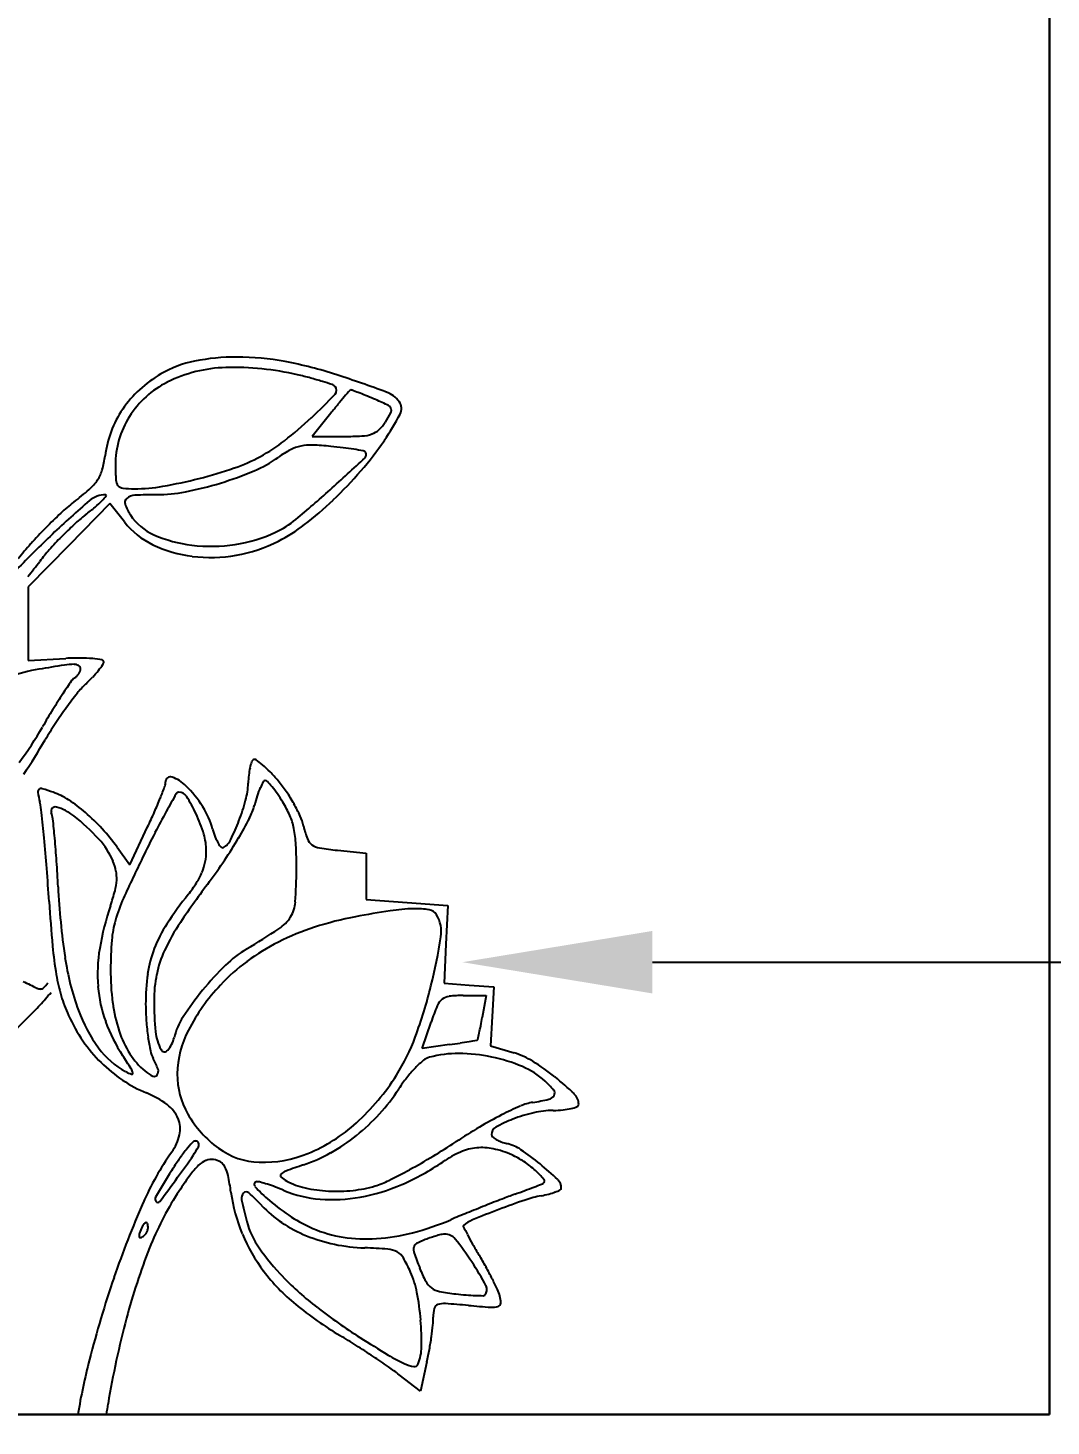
# Model space of a CAD drawing. Header units: millimetres. Extents: x 56222 to 3066687, y -650199 to -121287.
# Drawn here: x 140395.59 to 140406.35, y -185787.12 to -185772.4 of the extents above; entities that cross this region are included whole.
import ezdxf
from ezdxf import colors
from ezdxf.entities.mleader import LeaderData, LeaderLine
from ezdxf.math import Vec2, Vec3

# ---------------------------------------------------------------- set-up
doc = ezdxf.new("R2010")
doc.units = ezdxf.units.MM
doc.header["$MEASUREMENT"] = 0
doc.header["$PDMODE"] = 35
doc.linetypes.add('DASHED', pattern=[0.75, 0.5, -0.25])
doc.layers.get('Defpoints').update_dxf_attribs({"color": 220})
for name, color, linetype, lineweight in [('$TD_AUDIT_GENERATED_(A0BDF17)', 32, 'Continuous', 30), ('FURNITURE', 32, 'Continuous', 9), ('furniture dimensions', 1, 'DASHED', 0), ('Text', 7, 'Continuous', 15), ('wall', 7, 'Continuous', 30)]:
    doc.layers.add(name, color=color, linetype=linetype, lineweight=lineweight)
doc.styles.add('century g', font='GOTHIC.TTF')
doc.styles.add('style4', font='ARIALN.TTF')
doc.dimstyles.new('Archana', dxfattribs={"dimtxt": 2, "dimasz": 0.75, "dimexe": 0.5, "dimexo": 0.5, "dimgap": 0, "dimtad": 0, "dimzin": 0, "dimdsep": 46, "dimlunit": 4, "dimtxsty": 'century g', "dimblk": 'OBLIQUE', "dimcen": 0, "dimdle": 1, "dimclrd": 256, "dimclre": 256, "dimclrt": 256, "dimadec": 0, "dimazin": 0, "dimtfac": 1, "dimtofl": 0, "dimtmove": 1, "dimatfit": 3, "dimfxl": 1, "dimfxlon": 1, "dimtolj": 1, "dimtzin": 0, "dimlwd": -1, "dimlwe": -1, "dimarcsym": 0})

# ---------------------------------------------------------------- blocks, each defined once
blk = doc.blocks.new('_Oblique')
at = {"layer": 'wall', "color": 0, "lineweight": -2}
blk.add_line((-0.5, -0.5), (0.5, 0.5), dxfattribs=at)
blk = doc.blocks.new('*D231')
at = {"layer": 'Defpoints', "color": 0, "linetype": 'Continuous', "lineweight": 30, "transparency": 16777216}
for p in [(140387.835, -185786.994), (140407.336, -185788.085), (140387.835, -185790.64)]:
    blk.add_point(p, dxfattribs=at)
at = {"layer": 'furniture dimensions', "color": 5, "linetype": 'Continuous', "transparency": 16777216}
for p, q in [((140387.835, -185787.494), (140387.835, -185791.14)), ((140386.835, -185790.64), (140393.865, -185790.64)), ((140408.336, -185790.64), (140401.306, -185790.64))]:
    blk.add_line(p, q, dxfattribs=at)
at = {"layer": 'furniture dimensions', "color": 5, "linetype": 'ByBlock', "transparency": 16777216}
blk.add_line((140407.336, -185788.585), (140407.336, -185791.14), dxfattribs=at)
at = {"layer": 'furniture dimensions', "color": 5, "linetype": 'Continuous', "transparency": 16777216, "xscale": 1.5, "yscale": 1.5, "zscale": 1.5, "rotation": 180}
blk.add_blockref('_Oblique', (140387.835, -185790.64), dxfattribs=at)
at = {"layer": 'furniture dimensions', "color": 5, "linetype": 'Continuous', "transparency": 16777216, "xscale": 1.5, "yscale": 1.5, "zscale": 1.5}
blk.add_blockref('_Oblique', (140407.336, -185790.64), dxfattribs=at)
at = {"layer": 'furniture dimensions', "linetype": 'Continuous', "lineweight": 0, "transparency": 16777216, "insert": (140397.586, -185790.64), "char_height": 3, "attachment_point": 5, "style": 'century g'}
blk.add_mtext('\\A1;1\'-8"', dxfattribs=at)

msp = doc.modelspace()

# ---------------------------------------------------------------- linework, layer by layer
at = {"layer": '$TD_AUDIT_GENERATED_(A0BDF17)', "linetype": 'Continuous', "lineweight": 25, "ltscale": 2}
for p, q in [((140398.775, -185776.458), (140398.581, -185776.702)), ((140398.581, -185776.702), (140398.915, -185776.702)), ((140396.452, -185777.407), (140396.022, -185777.846)), ((140396.604, -185777.601), (140396.452, -185777.407)), ((140396.022, -185777.846), (140395.592, -185778.286)), ((140395.592, -185778.286), (140395.591, -185778.673)), ((140395.591, -185778.673), (140395.591, -185779.059)), ((140395.591, -185779.059), (140395.989, -185779.039)), ((140396.661, -185781.209), (140396.849, -185780.811)), ((140396.528, -185781.025), (140396.661, -185781.209)), ((140398.845, -185781.056), (140399.149, -185781.087)), ((140399.149, -185781.087), (140399.149, -185781.332)), ((140399.149, -185781.332), (140399.149, -185781.576)), ((140399.149, -185781.576), (140399.578, -185781.607)), ((140399.578, -185781.607), (140400.006, -185781.638)), ((140400.006, -185781.638), (140399.987, -185782.047)), ((140399.987, -185782.047), (140399.969, -185782.457)), ((140399.969, -185782.457), (140400.23, -185782.476)), ((140400.23, -185782.476), (140400.491, -185782.495)), ((140400.491, -185782.495), (140400.474, -185782.805)), ((140400.168, -185782.586), (140400.41, -185782.586)), ((140400.41, -185782.586), (140400.368, -185782.816)), ((140400.474, -185782.805), (140400.457, -185783.115)), ((140399.736, -185783.144), (140399.831, -185782.865)), ((140400.024, -185783.102), (140399.736, -185783.144)), ((140400.457, -185783.115), (140400.704, -185783.189)), ((140399.787, -185786.441), (140399.72, -185786.751)), ((140399.72, -185786.751), (140399.496, -185786.577))]:
    msp.add_line(p, q, dxfattribs=at)
for centre, radius, start, end in [((140397.777, -185778.095), 2.228, 89.7091, 101.2595), ((140397.773, -185778.753), 2.887, 79.5469, 89.7091), ((140397.673, -185777.207), 1.349, 120.4494, 132.3939), ((140397.562, -185777.018), 1.13, 101.2595, 120.4494), ((140397.714, -185777.456), 1.48, 91.6525, 116.429), ((140397.756, -185778.898), 2.922, 76.7593, 91.6524), ((140397.554, -185779.942), 4.095, 71.7275, 79.547), ((140397.497, -185777.018), 0.99, 116.429, 147.9342), ((140397.324, -185780.733), 4.808, 75.0542, 76.7593), ((140397.759, -185779.105), 3.122, 72.698, 75.0542), ((140397.582, -185779.671), 3.716, 71.0522, 72.698), ((140398.763, -185776.232), 0.0798, 45, 71.0521), ((140398.779, -185776.217), 0.0577, 316.3347, 45), ((140393.17, -185793.22), 18.078, 69.9766, 71.7275), ((140397.549, -185777.071), 1.165, 132.3938, 145.733), ((140394.128, -185771.778), 6.487, 313.2309, 316.3348), ((140401.848, -185778.821), 3.876, 139.1245, 140.6527), ((140406.38, -185782.743), 9.87, 138.6097, 139.1246), ((140398.986, -185776.228), 0.0151, 90, 138.6098), ((140398.986, -185776.249), 0.0363, 69.2451, 90), ((140395.269, -185786.058), 10.525, 68.8653, 69.2451), ((140397.247, -185780.942), 5.041, 67.9385, 68.8653), ((140395.865, -185784.351), 8.719, 67.3236, 67.9385), ((140397.909, -185779.459), 3.417, 64.7201, 67.3235), ((140399.261, -185776.505), 0.288, 35.9512, 69.9765), ((140399.393, -185776.409), 0.125, 332.5542, 35.9512), ((140397.504, -185777.04), 1.11, 145.733, 159.4189), ((140404.37, -185780.889), 7.137, 140.6526, 141.6202), ((140397.079, -185775.207), 2.732, 325.7886, 332.5542), ((140398.408, -185775.934), 1.126, 326.7661, 332.5211), ((140399.334, -185776.443), 0.0824, 26.6465, 64.7201), ((140399.361, -185776.429), 0.0513, 332.5211, 26.6466), ((140397.477, -185777.005), 0.967, 147.9341, 180), ((140395.727, -185773.479), 4.152, 308.0814, 313.2309), ((140399.14, -185776.48), 0.207, 289.2797, 313.2613), ((140398.976, -185776.306), 0.446, 313.2614, 326.7661), ((140397.497, -185777.037), 1.103, 159.4189, 173.1747), ((140397.163, -185775.311), 1.824, 298.5581, 308.0813), ((140398.915, -185773.548), 3.154, 270, 273.4084), ((140396.408, -185774.751), 3.544, 319.2563, 325.7886), ((140399.08, -185776.307), 0.391, 273.4084, 289.2798), ((140395.491, -185776.797), 0.917, 343.9345, 353.1747), ((140397.189, -185775.358), 1.77, 288.8648, 298.5581), ((140397.438, -185775.808), 1.363, 292.8879, 305.1874), ((140398.939, -185777.937), 1.242, 118.1839, 125.1873), ((140398.541, -185777.194), 0.399, 101.8633, 118.1838), ((140398.565, -185777.305), 0.513, 87.9869, 101.8633), ((140398.485, -185779.562), 2.771, 84.0085, 87.987), ((140380.733, -185757.293), 26.909, 312.0828, 313.1482), ((140398.04, -185783.806), 7.038, 82.9378, 84.0086), ((140398.4, -185780.899), 4.109, 81.3356, 82.9378), ((140397.921, -185784.046), 7.292, 80.5716, 81.3357), ((140399.109, -185776.891), 0.0392, 49.5966, 80.5716), ((140399.106, -185776.894), 0.0429, 313.1483, 49.5967), ((140396.014, -185776.948), 0.373, 325.8409, 343.9345), ((140399.055, -185777.005), 2.545, 180, 183.4813), ((140396.177, -185772.399), 4.898, 284.3285, 288.8648), ((140396.54, -185773.68), 3.673, 287.0182, 292.8879), ((140395.859, -185774.278), 4.268, 313.5745, 319.2564), ((140395.872, -185776.852), 0.545, 311.6513, 325.8409), ((140396.618, -185777.154), 0.104, 183.4812, 218.8685), ((140396.595, -185777.172), 0.0745, 218.8686, 263.9924), ((140396.176, -185772.391), 4.906, 279.79, 284.3286), ((140396.529, -185773.645), 3.71, 281.1474, 287.0182), ((140394.186, -185774.956), 3.082, 307.7175, 311.6513), ((140396.406, -185777.573), 0.258, 89.9999, 130.7164), ((140395.995, -185777.005), 0.528, 315.2935, 322.3387), ((140396.406, -185777.323), 0.00844, 322.3386, 89.9999), ((140396.703, -185776.15), 1.102, 263.9924, 270.3061), ((140396.663, -185777.397), 0.0546, 127.7359, 199.528), ((140396.725, -185777.477), 0.156, 93.3794, 127.736), ((140396.699, -185775.425), 1.828, 270.3061, 279.79), ((140396.942, -185781.144), 3.829, 90, 93.3795), ((140396.942, -185775.741), 1.573, 270, 281.1474), ((140391.596, -185769.322), 10.701, 309.538, 312.0827), ((140399.207, -185781.018), 4.797, 132.9858, 135.6552), ((140403.473, -185785.784), 11.092, 130.7163, 133.4366), ((140397.252, -185778.921), 1.931, 127.7175, 132.9858), ((140394.288, -185775.078), 3.104, 307.9219, 310.311), ((140395.546, -185776.561), 1.16, 310.311, 315.2936), ((140397.106, -185777.24), 0.524, 199.528, 213.2338), ((140396.135, -185774.569), 3.868, 307.6796, 313.5745), ((140398.634, -185780.4), 3.771, 132.7026, 135.5423), ((140397.351, -185779.01), 1.88, 127.9219, 132.7026), ((140397.272, -185777.078), 0.848, 218.0474, 244.2217), ((140397.143, -185777.216), 0.569, 213.2339, 246.3786), ((140397.752, -185776.78), 1.03, 295.3566, 309.5379), ((140397.428, -185776.242), 1.753, 297.0289, 307.6796), ((140403.79, -185786.119), 11.552, 133.4365, 136.0553), ((140399.36, -185781.167), 5.011, 135.6552, 138.301), ((140398.634, -185780.4), 3.772, 135.5423, 138.382), ((140397.483, -185776.437), 1.419, 246.3786, 263.125), ((140397.553, -185776.361), 1.494, 278.3827, 295.3565), ((140397.505, -185776.394), 1.582, 280.0647, 297.0289), ((140397.872, -185779.842), 3.019, 138.301, 142.1681), ((140397.222, -185779.146), 1.883, 138.382, 143.157), ((140397.484, -185776.639), 1.335, 244.2218, 262.8538), ((140397.52, -185776.135), 1.723, 263.125, 278.3827), ((140397.511, -185776.424), 1.552, 262.8538, 280.0647), ((140393.069, -185776.034), 3.306, 319.6507, 323.1569), ((140399.486, -185801.523), 22.688, 98.9083, 99.591), ((140396.084, -185779.816), 0.716, 90.6135, 98.9083), ((140396.141, -185781.983), 2.949, 89.9856, 92.9522), ((140396.077, -185779.188), 0.0876, 58.0738, 90.6135), ((140396.102, -185779.147), 0.0402, 360, 58.0737), ((140396.142, -185780.529), 1.494, 85.052, 89.9856), ((140396.145, -185780.486), 1.452, 81.1095, 85.052), ((140395.426, -185778.435), 1.163, 321.1633, 324.9165), ((140396.366, -185779.073), 0.021, 0, 81.1094), ((140396.334, -185779.073), 0.0536, 324.9164, 360), ((140396.044, -185781.149), 2.026, 99.591, 108.7958), ((140402.467, -185783.668), 7.779, 145.6327, 146.8194), ((140396.142, -185779.343), 0.117, 121.7175, 145.6327), ((140396.014, -185779.136), 0.126, 301.7174, 315.4969), ((140395.992, -185779.113), 0.158, 315.4971, 327.1488), ((140396.004, -185779.122), 0.143, 327.1488, 339.3246), ((140396.072, -185779.147), 0.0704, 339.3246, 0), ((140394.948, -185777.993), 1.814, 313.5676, 316.8124), ((140395.377, -185778.396), 1.226, 316.8123, 321.1633), ((140400.888, -185782.636), 5.893, 146.8195, 148.6937), ((140399.257, -185781.931), 4.036, 141.2476, 143.9323), ((140396.874, -185780.018), 0.981, 133.5677, 141.2475), ((140403.812, -185784.414), 9.316, 148.6937, 150.0237), ((140399.643, -185782.212), 4.513, 143.9323, 146.5848), ((140392.584, -185777.938), 3.647, 323.0165, 330.0236), ((140399.019, -185781.8), 3.765, 146.5848, 149.6231), ((140389.063, -185775.964), 7.775, 326.5042, 329.6231), ((140398.558, -185780.328), 0.648, 162.0397, 167.6316), ((140397.983, -185780.141), 0.0433, 121.7175, 162.0397), ((140397.974, -185780.126), 0.0257, 54.2798, 121.7175), ((140397.387, -185780.943), 1.032, 49.5481, 54.2796), ((140397.319, -185781.023), 1.137, 44.0487, 49.548), ((140397.089, -185780.337), 0.052, 71.3445, 179.9638), ((140396.986, -185780.643), 0.375, 44.9042, 71.3445), ((140399.038, -185780.394), 1.132, 173.4821, 177.8471), ((140398.674, -185780.353), 0.766, 167.6317, 173.4821), ((140396.634, -185781.685), 2.09, 40.5623, 44.0486), ((140395.725, -185780.441), 0.0313, 126.7919, 189.5319), ((140397.47, -185780.148), 1.801, 189.5319, 192.971), ((140395.73, -185780.447), 0.0389, 73.3568, 126.7919), ((140394.97, -185782.989), 2.692, 70.7814, 73.3568), ((140395.618, -185781.131), 0.724, 56.6365, 70.7814), ((140392.514, -185778.733), 4.808, 338.3407, 339.906), ((140396.897, -185780.337), 0.141, 339.906, 359.9639), ((140397.177, -185780.478), 0.0318, 92.4561, 150.4119), ((140397.18, -185780.536), 0.0898, 32.1909, 92.4561), ((140396.332, -185781.295), 1.299, 32.3697, 44.9043), ((140397.075, -185780.321), 0.832, 345.3296, 357.847), ((140398.966, -185780.802), 1.016, 156.5816, 161.7065), ((140398.931, -185780.787), 0.977, 152.3686, 156.5816), ((140398.086, -185780.345), 0.0231, 90, 152.3685), ((140398.086, -185780.354), 0.032, 42.3464, 89.9999), ((140397.142, -185781.213), 1.308, 39.0545, 42.3464), ((140397.189, -185781.175), 1.248, 34.7948, 39.0544), ((140397.238, -185781.168), 1.293, 34.2895, 40.5623), ((140396.828, -185781.448), 1.791, 29.374, 34.2895), ((140394.847, -185780.752), 0.891, 5.9423, 12.971), ((140395.878, -185780.645), 0.0442, 74.5715, 200.9936), ((140395.752, -185781.099), 0.515, 51.6892, 74.5715), ((140395.063, -185781.974), 1.734, 49.2676, 56.6365), ((140392.979, -185778.918), 4.307, 336.2421, 338.3407), ((140413.143, -185789.543), 18.392, 150.4119, 151.0797), ((140395.8, -185781.405), 1.721, 25.1461, 32.1908), ((140396.695, -185781.065), 0.869, 15.4355, 32.3697), ((140395.913, -185780.016), 2.033, 338.9098, 345.3296), ((140397.302, -185780.405), 0.693, 332.7871, 345.0262), ((140399.724, -185781.053), 1.814, 161.7064, 165.0262), ((140396.52, -185781.64), 2.063, 31.8713, 34.7948), ((140397.391, -185781.099), 1.037, 23.1219, 31.8713), ((140396.958, -185781.374), 1.641, 24.3528, 29.374), ((140372.274, -185783.101), 23.586, 5.2873, 5.9423), ((140395.594, -185780.754), 0.259, 6.0615, 20.9936), ((140382.837, -185782.108), 13.088, 5.1696, 6.0613), ((140394.67, -185782.469), 2.261, 42.531, 51.6891), ((140394.851, -185782.219), 2.058, 42.4043, 49.2676), ((140391.134, -185778.106), 6.323, 334.6683, 336.2421), ((140403.882, -185784.427), 7.812, 151.0796, 152.9252), ((140395.913, -185781.351), 1.596, 16.9359, 25.1461), ((140395.813, -185779.978), 2.14, 333.1709, 338.9098), ((140394.312, -185778.868), 4.056, 329.4735, 332.7871), ((140397.701, -185780.966), 0.7, 11.3756, 23.1219), ((140397.939, -185780.931), 0.565, 13.228, 24.3527), ((140394.762, -185782.3), 2.178, 35.8271, 42.4043), ((140409.89, -185787.498), 14.559, 152.9251, 154.0832), ((140396.858, -185781.064), 0.608, 0.0593, 16.9358), ((140398.458, -185780.578), 0.96, 195.4355, 200.723), ((140397.273, -185781.052), 1.137, 2.6685, 11.3756), ((140399.607, -185780.538), 1.149, 193.228, 200.2402), ((140373.906, -185782.95), 21.947, 4.4471, 5.2873), ((140385.419, -185781.875), 10.496, 3.8412, 5.1695), ((140395.753, -185781.475), 0.792, 22.5, 42.531), ((140397.976, -185780.761), 0.444, 200.723, 210.127), ((140397.791, -185780.868), 0.231, 210.1271, 222.8068), ((140397.636, -185781.012), 0.0188, 222.8068, 301.7175), ((140397.535, -185780.849), 0.211, 301.7174, 333.1709), ((140393.654, -185778.48), 4.819, 326.2234, 329.4735), ((140392.812, -185781.26), 5.603, 0, 2.6685), ((140398.654, -185780.89), 0.133, 200.2401, 234.4723), ((140398.688, -185780.842), 0.192, 234.4723, 260.8558), ((140399.165, -185777.879), 3.194, 260.8558, 264.2525), ((140380.007, -185782.238), 15.92, 2.869, 3.8412), ((140395.937, -185781.399), 0.592, 12.0057, 22.5), ((140413.864, -185789.429), 18.977, 154.0831, 155.5102), ((140396.874, -185781.062), 0.592, 337.571, 348.7632), ((140396.881, -185781.064), 0.585, 348.7633, 0.0593), ((140393.059, -185778.082), 5.535, 323.294, 326.2235), ((140365.472, -185783.606), 30.407, 3.7891, 4.4471), ((140396.162, -185781.351), 0.362, 356.8299, 12.0057), ((140396.744, -185781.009), 0.732, 327.6252, 337.571), ((140393.566, -185781.26), 4.848, 355.9657, 0), ((140403.756, -185781.048), 7.859, 182.8691, 188.3174), ((140394.142, -185780.854), 2.446, 341.2472, 345.1168), ((140395.974, -185781.341), 0.55, 345.1167, 356.8299), ((140406.632, -185788.201), 11.395, 143.294, 145.9251), ((140396.198, -185780.662), 1.379, 321.4351, 327.6252), ((140416.386, -185780.234), 20.619, 183.7891, 185.0963), ((140398.096, -185782.246), 1.65, 155.5103, 164.0578), ((140400.469, -185784.068), 4.084, 141.4352, 146.8227), ((140398.063, -185781.578), 0.341, 327.9062, 355.9657), ((140399.217, -185782.577), 2.913, 161.2472, 170.4032), ((140398.003, -185781.54), 0.412, 303.492, 327.9063), ((140399.713, -185785.296), 3.604, 100.8316, 107.9102), ((140400.81, -185791.029), 9.44, 98.5827, 100.8316), ((140399.696, -185783.652), 1.98, 91.4194, 98.5827), ((140399.669, -185782.539), 0.867, 80.5976, 91.4194), ((140399.792, -185781.794), 0.112, 31.7175, 80.5977), ((140399.596, -185781.915), 0.342, 351.0983, 31.7174), ((140397.52, -185782.082), 1.051, 164.0579, 175.7004), ((140398.22, -185782.597), 1.396, 146.8228, 158.8173), ((140398.95, -185783.004), 2.12, 145.9251, 155.0679), ((140393.546, -185774.805), 8.487, 300.7851, 303.4921), ((140399.418, -185784.383), 2.644, 107.9102, 116.8395), ((140399.596, -185781.732), 3.762, 185.0963, 189.703), ((140400.851, -185782.332), 4.392, 175.7005, 179.7236), ((140399.276, -185784.102), 2.33, 116.8394, 126.3842), ((140394.03, -185781.043), 5.976, 346.0383, 351.0983), ((140398.758, -185781.779), 2.808, 188.3173, 200.0602), ((140397.936, -185782.36), 1.614, 170.4033, 184.6502), ((140398.016, -185782.518), 1.178, 158.8173, 172.1193), ((140398.074, -185782.597), 1.154, 155.0678, 168.3366), ((140398.511, -185783.138), 1.212, 120.7851, 134.1088), ((140397.77, -185782.044), 1.91, 189.703, 196.6085), ((140399.156, -185782.324), 2.697, 179.7236, 187.2093), ((140399.095, -185782.668), 2.267, 172.1193, 180.269), ((140398.261, -185782.636), 1.345, 168.3366, 180.1691), ((140399.815, -185784.483), 3.085, 134.1089, 140.7398), ((140399.107, -185783.872), 2.044, 126.3841, 136.9123), ((140400.977, -185771.499), 12.215, 243.5637, 244.3324), ((140395.723, -185782.43), 0.0876, 244.3323, 270), ((140395.723, -185782.476), 0.041, 270, 314.4547), ((140395.211, -185781.954), 0.773, 314.4546, 319.7054), ((140397.732, -185782.377), 1.41, 184.6502, 200.0437), ((140399.2, -185783.96), 2.172, 136.9123, 152.2709), ((140394.777, -185781.229), 5.206, 339.8505, 346.0383), ((140393.175, -185780.35), 3.452, 317.3951, 320.3484), ((140397.446, -185782.14), 1.572, 196.6085, 204.599), ((140398, -185782.47), 1.531, 187.2093, 198.6461), ((140400.38, -185782.63), 3.464, 180.1691, 185.6045), ((140399.777, -185784.453), 3.037, 140.7399, 147.2707), ((140400.06, -185782.763), 0.179, 129.6137, 157.4515), ((140400.035, -185782.732), 0.138, 96.1937, 129.6138), ((140400.168, -185783.959), 1.373, 90, 96.1937), ((140397.784, -185785.064), 3.142, 134.1769, 138.4497), ((140393.45, -185780.603), 3.078, 314.1769, 317.3951), ((140397.635, -185782.054), 1.78, 204.599, 214.4681), ((140397.638, -185782.188), 1.615, 200.0601, 216.0173), ((140399.512, -185782.666), 2.684, 180.269, 183.9979), ((140397.84, -185783.208), 0.735, 147.2707, 166.0152), ((140402.484, -185783.769), 2.803, 157.4515, 161.1843), ((140398.065, -185782.255), 1.765, 200.0438, 213.0547), ((140397.627, -185782.596), 1.138, 198.6461, 212.0488), ((140399.297, -185782.681), 2.468, 183.998, 187.9689), ((140398.179, -185783.423), 1.018, 152.2709, 179.3338), ((140395.127, -185781.91), 5.319, 348.3924, 349.2246), ((140390.742, -185781.075), 9.783, 349.2247, 349.752), ((140397.492, -185782.153), 1.606, 214.468, 225.1304), ((140398.971, -185782.726), 2.139, 187.9689, 191.9038), ((140397.425, -185782.919), 0.495, 185.6045, 208.441), ((140396.807, -185782.95), 0.33, 320.0474, 346.0151), ((140397.676, -185782.293), 2.118, 327.7369, 339.8505), ((140398.049, -185769.492), 13.753, 278.2557, 278.7233), ((140399.021, -185775.824), 7.346, 278.7234, 279.471), ((140395.26, -185753.281), 30.201, 279.471, 279.6305), ((140400.311, -185783.044), 0.0123, 279.6306, 316.0847), ((140400.309, -185783.043), 0.0139, 316.0844, 348.1746), ((140382.99, -185779.417), 17.709, 348.1747, 348.3925), ((140397.018, -185782.638), 0.849, 216.0173, 241.845), ((140387.962, -185788.83), 10.289, 32.1265, 33.0547), ((140397.301, -185782.8), 0.753, 212.0488, 230.3098), ((140397.173, -185783.105), 0.301, 191.9037, 208.6108), ((140396.232, -185783.618), 0.77, 19.5607, 28.6108), ((140397.027, -185783.135), 0.0426, 208.4411, 320.0474), ((140399.857, -185783.395), 0.166, 105.0202, 129.7023), ((140400.113, -185784.348), 1.152, 89.5043, 105.0203), ((140400.107, -185784.983), 1.787, 78.3393, 89.5043), ((140400.123, -185784.904), 1.706, 66.9635, 78.3393), ((140400.469, -185783.971), 0.816, 58.139, 73.3214), ((140397.44, -185782.205), 1.532, 225.1304, 236.056), ((140396.835, -185782.981), 0.46, 241.8451, 250.2674), ((140396.571, -185783.424), 0.124, 10.3572, 32.1265), ((140396.683, -185783.404), 0.0107, 250.2674, 10.3572), ((140397.083, -185783.063), 0.412, 230.3098, 244.2224), ((140396.894, -185783.383), 0.0678, 325.9172, 19.5607), ((140400.621, -185784.278), 1.334, 135.7755, 141.7128), ((140400.458, -185784.119), 1.107, 129.7022, 135.7755), ((140400.457, -185784.119), 0.853, 47.8553, 66.9635), ((140399.614, -185785.347), 2.436, 51.4206, 58.139), ((140397.389, -185782.281), 1.44, 236.0559, 247.4989), ((140396.92, -185783.401), 0.0363, 244.2224, 325.9173), ((140397.979, -185783.421), 0.818, 179.3338, 210.2435), ((140397.423, -185782.133), 2.417, 312.1424, 327.7369), ((140400.779, -185784.402), 1.535, 141.7129, 147.0576), ((140400.438, -185784.14), 0.881, 39.3644, 47.8552), ((140399.381, -185785.64), 2.811, 45.8959, 51.4207), ((140396.446, -185784.556), 1.023, 53.5324, 67.4989), ((140397.767, -185782.451), 2.054, 317.7973, 327.0577), ((140400.543, -185781.47), 2.269, 279.0851, 283.4342), ((140401.05, -185783.594), 0.0854, 283.4342, 330.1977), ((140401.082, -185783.612), 0.0492, 330.1978, 39.3645), ((140401.23, -185783.732), 0.153, 360, 45.896), ((140396.841, -185784.021), 0.357, 22.9348, 53.5324), ((140398.306, -185783.23), 1.198, 210.2436, 233.4825), ((140397.752, -185782.437), 2.074, 308.6044, 317.7973), ((140402.512, -185787.631), 4.257, 117.1299, 120.7014), ((140402.081, -185786.791), 3.313, 113.3343, 117.1299), ((140401.235, -185785.275), 1.491, 102.6056, 111.412), ((140400.989, -185784.257), 0.554, 99.0851, 113.3343), ((140401.131, -185784.811), 1.016, 90.8661, 102.6056), ((140401.097, -185782.571), 1.224, 270.8661, 275.6743), ((140401.154, -185783.14), 0.652, 275.6743, 283.3784), ((140401.201, -185783.338), 0.449, 283.3783, 291.7789), ((140401.358, -185783.732), 0.0252, 291.7789, 0.0001), ((140396.919, -185783.988), 0.273, 346.7146, 22.9349), ((140397.87, -185782.627), 1.752, 292.2902, 312.1424), ((140403.567, -185789.408), 6.323, 120.7014, 123.3566), ((140400.555, -185784.05), 0.0897, 119.5706, 180), ((140401.202, -185785.19), 1.4, 111.412, 119.5706), ((140396.673, -185783.93), 0.526, 324.5468, 346.7146), ((140398.565, -185785.271), 1.687, 137.5047, 140.9729), ((140397.354, -185784.161), 0.0447, 90, 137.5047), ((140397.354, -185784.15), 0.0329, 23.6122, 90), ((140397.34, -185784.156), 0.0483, 333.5563, 23.6123), ((140397.8, -185782.497), 1.997, 299.2362, 308.6044), ((140396.319, -185778.397), 6.859, 300.9897, 303.3566), ((140400.495, -185784.05), 0.0301, 180, 230.3855), ((140400.642, -185783.873), 0.26, 230.3856, 240.6958), ((140400.7, -185783.77), 0.379, 240.6958, 249.768), ((140400.778, -185783.558), 0.605, 249.7681, 256.1584), ((140399.495, -185785.94), 2.938, 144.5468, 156.4566), ((140378.299, -185770.825), 23.3, 324.0654, 324.7603), ((140398.533, -185785.245), 1.646, 140.973, 145.368), ((140396.762, -185783.868), 0.693, 324.7603, 333.5564), ((140398.046, -185783.582), 0.759, 233.4826, 268.3181), ((140398.06, -185783.09), 1.251, 268.3181, 292.2901), ((140397.941, -185782.749), 1.708, 288.7026, 299.2363), ((140396.297, -185778.36), 6.902, 298.6339, 300.9898), ((140400.607, -185785.294), 1.159, 113.7439, 124.1968), ((140400.366, -185784.746), 0.56, 95.7366, 113.744), ((140400.365, -185784.733), 0.547, 77.48, 95.7366), ((140400.251, -185785.247), 1.074, 66.4515, 77.48), ((140400.528, -185784.572), 0.44, 55.8167, 76.1583), ((140400.361, -185784.993), 0.796, 56.0397, 66.4514), ((140399.256, -185786.446), 2.705, 50.5037, 55.8166), ((140413.762, -185794.681), 19.563, 148.3958, 149.3476), ((140399.406, -185785.848), 2.707, 145.368, 148.3958), ((140397.882, -185784.897), 0.722, 133.4373, 144.5504), ((140397.564, -185784.562), 0.261, 112.8506, 133.4374), ((140397.522, -185784.461), 0.151, 81.8736, 112.8507), ((140397.516, -185784.498), 0.188, 58.5569, 81.8736), ((140397.546, -185784.449), 0.131, 27.9819, 58.5569), ((140397.362, -185784.547), 0.339, 11.3934, 27.9819), ((140401.232, -185792.47), 8.554, 108.7027, 110.0164), ((140396.683, -185779.068), 6.096, 296.3028, 298.634), ((140398.449, -185782.118), 2.681, 293.5928, 304.1968), ((140400.202, -185785.229), 1.081, 47.7609, 56.0397), ((140400.34, -185785.078), 0.877, 39.4365, 47.7609), ((140398.796, -185787.004), 3.428, 46.3536, 50.5036), ((140382.693, -185774.01), 17.873, 323.0487, 324.0653), ((140401.569, -185787.523), 5.249, 144.5504, 147.1242), ((140394.627, -185785.098), 3.13, 8.1531, 11.3933), ((140397.998, -185784.574), 0.0294, 90, 221.2194), ((140397.998, -185784.686), 0.141, 74.5013, 90), ((140397.542, -185786.329), 1.846, 72.1392, 74.5013), ((140397.499, -185786.464), 1.988, 69.5316, 72.1392), ((140398.267, -185784.481), 0.0218, 134.2072, 227.8914), ((140398.354, -185784.571), 0.147, 110.0163, 134.2071), ((140398.455, -185784.273), 0.302, 227.8913, 241.8451), ((140398.659, -185783.891), 0.735, 241.845, 257.8489), ((140398.735, -185782.772), 1.967, 280.2177, 293.5927), ((140398.948, -185783.649), 0.985, 287.334, 296.3029), ((140394.465, -185767.779), 18.016, 290.9674, 291.2397), ((140400.948, -185784.459), 0.121, 291.2398, 300.7553), ((140400.995, -185784.538), 0.0279, 300.7552, 39.4365), ((140401.078, -185784.612), 0.122, 0, 46.3535), ((140399.849, -185786.411), 3.201, 147.1242, 158.5811), ((140396.967, -185784.728), 0.0402, 149.3477, 222.7324), ((140399.563, -185784.391), 1.857, 188.153, 202.2894), ((140397.915, -185784.719), 0.0793, 137.0466, 191.9269), ((140397.886, -185784.693), 0.04, 48.4733, 137.0466), ((140396.549, -185786.203), 2.057, 43.188, 48.4732), ((140399.015, -185783.684), 1.381, 221.2195, 230.1474), ((140397.326, -185786.926), 2.481, 67.3235, 69.5316), ((140398.761, -185783.493), 1.24, 247.3235, 265.4914), ((140398.836, -185783.071), 1.575, 257.8489, 266.9026), ((140398.793, -185783.093), 1.641, 265.4914, 280.2176), ((140398.841, -185782.964), 1.682, 266.9026, 275.7362), ((140398.893, -185783.473), 1.169, 275.7363, 287.334), ((140403.074, -185791.157), 6.897, 110.0385, 111.2223), ((140394.774, -185768.402), 17.324, 290.0386, 290.4167), ((140397.159, -185774.808), 10.488, 290.4167, 290.9674), ((140401.209, -185785.869), 1.196, 100.6253, 108.9536), ((140400.777, -185783.569), 1.144, 280.6252, 284.7879), ((140400.905, -185784.054), 0.642, 284.7878, 291.2024), ((140400.95, -185784.169), 0.52, 291.2025, 297.3459), ((140401.179, -185784.612), 0.0211, 297.3458, 0), ((140406.393, -185788.945), 10.463, 156.4566, 161.0848), ((140396.956, -185784.738), 0.0249, 222.7323, 323.0486), ((140402.009, -185783.855), 4.264, 191.9269, 195.0707), ((140398.948, -185783.95), 1.234, 223.1881, 236.2054), ((140399.729, -185782.828), 2.496, 230.1475, 236.8286), ((140406.415, -185800.063), 16.408, 112.2216, 112.8723), ((140409.102, -185806.64), 23.512, 111.7247, 112.2215), ((140404.975, -185796.479), 12.456, 110.8427, 112.2103), ((140408.463, -185805.035), 21.785, 111.2222, 111.7246), ((140403.725, -185793.197), 8.944, 108.9536, 110.8427), ((140397.331, -185785.284), 0.602, 152.1412, 159.0064), ((140396.85, -185785.03), 0.0578, 113.8561, 152.1412), ((140396.833, -185784.99), 0.0146, 18.0891, 113.856), ((140396.708, -185785.031), 0.146, 0, 18.0891), ((140398.754, -185784.731), 0.893, 195.0707, 214.8668), ((140399.077, -185783.759), 1.465, 236.2054, 247.6536), ((140399.172, -185783.68), 1.478, 236.8286, 246.7232), ((140398.87, -185782.177), 3.005, 284.7415, 292.8723), ((140400.179, -185785.013), 0.0109, 130.0075, 206.5826), ((140405.493, -185782.353), 5.953, 206.5826, 207.5009), ((140400.401, -185785.277), 0.356, 112.2103, 130.0074), ((140396.794, -185785.112), 0.036, 167.3469, 202.6684), ((140397.007, -185785.16), 0.255, 159.0064, 167.3468), ((140396.771, -185785.121), 0.012, 202.6682, 275.6123), ((140396.768, -185785.085), 0.0483, 275.6124, 301.7175), ((140396.73, -185785.023), 0.121, 301.7174, 315.784), ((140396.706, -185785), 0.155, 315.7838, 327.5039), ((140396.717, -185785.007), 0.141, 327.5039, 339.7025), ((140396.782, -185785.031), 0.0715, 339.7025, 0), ((140399.438, -185784.443), 1.721, 202.2895, 217.2558), ((140399.137, -185783.612), 1.623, 247.6537, 258.5065), ((140399.1, -185783.847), 1.296, 246.7232, 261.3639), ((140399.151, -185783.511), 1.636, 261.3639, 273.6581), ((140399.129, -185783.16), 1.987, 273.6581, 284.7415), ((140400.04, -185785.865), 0.761, 110.8168, 118.4597), ((140400.348, -185786.677), 1.629, 108.4833, 110.8168), ((140400.274, -185786.456), 1.396, 105.8636, 108.4833), ((140400.237, -185786.324), 1.259, 103.3965, 105.8636), ((140399.974, -185785.222), 0.126, 90, 103.3965), ((140399.974, -185785.238), 0.142, 38.6357, 89.9999), ((140397.635, -185787.108), 3.137, 33.2161, 38.6358), ((140402.729, -185783.793), 2.837, 207.5009, 209.7957), ((140403.303, -185787.766), 6.911, 158.581, 165.0237), ((140400.009, -185783.857), 2.422, 214.8668, 224.2649), ((140399.204, -185783.281), 1.962, 258.5066, 267.9225), ((140398.923, -185791.025), 5.788, 85.5144, 87.9226), ((140399.356, -185785.505), 0.251, 62.0342, 85.5144), ((140399.398, -185785.427), 0.162, 29.7534, 62.0341), ((140399.76, -185785.258), 0.115, 168.8767, 199.239), ((140399.704, -185785.247), 0.0576, 118.4597, 168.8767), ((140403.761, -185783.862), 4.351, 199.2389, 201.4454), ((140405.026, -185782.477), 5.484, 209.7956, 211.1968), ((140398.126, -185786.154), 1.627, 23.8147, 29.7534), ((140401.042, -185784.93), 1.431, 201.4454, 207.6181), ((140397.468, -185787.217), 3.336, 28.1557, 33.2162), ((140396.994, -185787.341), 3.907, 29.0934, 31.1968), ((140397.091, -185787.287), 3.795, 26.9439, 29.0934), ((140407.095, -185789.186), 11.205, 161.0848, 165.6958), ((140399.732, -185784.219), 2.091, 217.2558, 230.6596), ((140400.751, -185783.133), 3.46, 224.265, 232.1961), ((140398.72, -185785.891), 0.978, 10.6987, 23.8147), ((140399.949, -185785.502), 0.197, 207.6181, 234.2364), ((140397.475, -185787.092), 3.365, 24.8388, 26.944), ((140396.889, -185786.237), 2.842, 4.7793, 10.6987), ((140399.964, -185785.481), 0.223, 234.2364, 258.7111), ((140400.319, -185783.704), 2.035, 258.711, 263.5227), ((140400.513, -185781.996), 3.754, 263.5227, 265.217), ((140400.38, -185783.581), 2.163, 265.2169, 267.777), ((140400.424, -185782.455), 3.29, 267.777, 269.1799), ((140400.377, -185785.72), 0.0249, 269.1799, 314.3619), ((140400.338, -185785.68), 0.0802, 314.3619, 28.1557), ((140400.085, -185785.884), 0.489, 16.094, 24.8388), ((140400.333, -185785.812), 0.23, 357.3322, 16.0939), ((140400.875, -185782.823), 3.895, 230.6596, 239.0733), ((140402.366, -185781.051), 6.094, 232.1962, 237.387), ((140400.251, -185785.972), 0.398, 166.3799, 180), ((140399.919, -185785.891), 0.0561, 108.685, 166.3798), ((140399.967, -185786.033), 0.206, 86.172, 108.685), ((140399.293, -185796.096), 10.291, 84.8188, 86.1719), ((140401.263, -185774.373), 11.521, 264.8188, 266), ((140400.475, -185785.651), 0.215, 265.9999, 286.5676), ((140400.525, -185785.821), 0.0379, 286.5675, 357.3322), ((140406.003, -185788.488), 9.705, 165.0237, 170.471), ((140396.872, -185786.239), 2.858, 359.0828, 4.7793), ((140399.091, -185785.972), 0.762, 353.8531, 359.9999), ((140394.811, -185792.945), 7.905, 57.6364, 59.0733), ((140407.341, -185773.277), 15.323, 237.387, 238.6945), ((140395.793, -185785.602), 4.082, 350.0014, 351.9233), ((140396.236, -185785.665), 3.634, 351.9234, 353.853), ((140393.484, -185795.04), 10.384, 56.4652, 57.6363), ((140399.209, -185786.276), 0.521, 339.0065, 359.0827), ((140396.254, -185785.683), 3.613, 347.8956, 350.0015), ((140403.168, -185788.185), 7.153, 165.6959, 170.416), ((140393.994, -185794.269), 9.46, 55.2813, 56.4652), ((140400.208, -185785.006), 1.596, 238.6945, 245.5844), ((140399.714, -185786.095), 0.4, 245.5844, 260.7513), ((140399.656, -185786.448), 0.0424, 260.7512, 339.0064), ((140397.892, -185788.644), 2.617, 52.2006, 55.2813), ((140414.451, -185789.906), 18.272, 170.471, 170.8286)]:
    msp.add_arc(centre, radius, start, end, dxfattribs=at)
at = {"layer": 'FURNITURE', "lineweight": 30}
for p, q in [((140406.336, -185728.397), (140406.336, -185786.994)), ((140406.336, -185786.994), (140369.335, -185786.994))]:
    msp.add_line(p, q, dxfattribs=at)

# ---------------------------------------------------------------- dimensions: what is measured, and where the dimension line sits
at = {"layer": 'furniture dimensions', "color": 5, "linetype": 'Continuous', "lineweight": 0}
dim = msp.add_linear_dim(base=(140387.835, -185790.64), p1=(140407.336, -185788.085), p2=(140387.835, -185786.994), angle=180, dimstyle='Archana', override={"dimtxt": 3, "dimasz": 1.5, "dimdec": 0, "dimclrd": 5, "dimclre": 5, "dimfxl": 4}, dxfattribs=at)
dim.commit()
dim.dimension.update_dxf_attribs({"geometry": '*D231', "text_midpoint": (140397.586, -185790.64)})

# ---------------------------------------------------------------- leaders
at = {"layer": 'Text', "color": 1, "lineweight": 0, "ltscale": 20}
ml = msp.add_multileader_mtext('Standard', dxfattribs=at)
ml.set_content('See through', color=1, style='style4')
ml.set_leader_properties()
ml.build(insert=Vec2(0, 0))
ml.multileader.update_dxf_attribs({"dogleg_length": 2.025, "arrow_head_size": 2})
ctx = ml.context
ctx.base_point, ctx.char_height, ctx.arrow_head_size, ctx.landing_gap_size, ctx.plane_origin = Vec3(140408.898, -185770.694), 3, 2, 0.4, Vec3(140341.863, -185770.694)
notes = []
notes.append((ctx, [(0, (1, 1, 0), (140406.874, -185770.694), (1, 0), 2.025, [(0, [(140394.831, -185770.694)], 0, [])])]))
ctx.mtext.insert = Vec3(140409.298, -185768.753)
ml = msp.add_multileader_mtext('Standard', dxfattribs=at)
ml.set_content('Painting', color=1, style='style4')
ml.set_leader_properties()
ml.build(insert=Vec2(0, 0))
ml.multileader.update_dxf_attribs({"dogleg_length": 2.025, "arrow_head_size": 2})
ctx = ml.context
ctx.base_point, ctx.char_height, ctx.arrow_head_size, ctx.landing_gap_size, ctx.plane_origin = Vec3(140408.898, -185782.235), 3, 2, 0.4, Vec3(140341.863, -185782.235)
notes.append((ctx, [(0, (1, 1, 0), (140406.874, -185782.235), (1, 0), 2.025, [(0, [(140400.159, -185782.235)], 0, [])])]))
ctx.mtext.insert = Vec3(140409.298, -185780.294)
for ctx, leaders in notes:
    for number, flags, end, landing, length, lines in leaders:
        leader = LeaderData()
        leader.index, (leader.has_last_leader_line, leader.has_dogleg_vector, leader.attachment_direction) = number, flags
        leader.last_leader_point, leader.dogleg_vector, leader.dogleg_length = Vec3(end), Vec3(landing), length
        for number, points, colour, breaks in lines:
            line = LeaderLine()
            line.index, line.vertices, line.color, line.breaks = number, Vec3.list(points), colors.encode_raw_color(colour), breaks
            leader.lines.append(line)
        ctx.leaders.append(leader)

doc.saveas('drawing.dxf')
